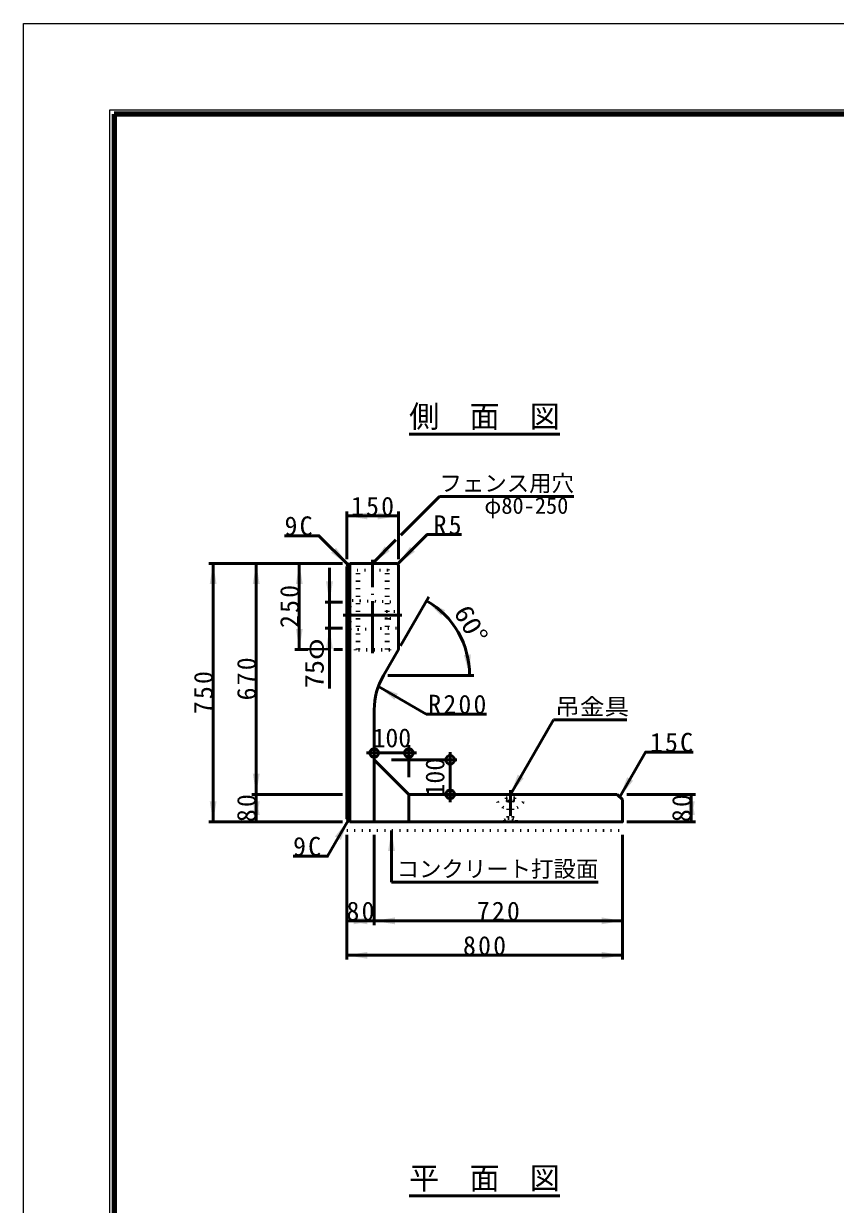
# Model space of a CAD drawing. Units: millimetres, scale not verified, with parts at other scales. Extents: x -2102 to 2102, y -1485 to 1485.
# Drawn here: x -2102 to -1160, y 115 to 1485 of the extents above; entities that cross this region are included whole.
import ezdxf
from ezdxf.enums import TextEntityAlignment as Align

# ---------------------------------------------------------------- set-up
doc = ezdxf.new("R2010")
doc.units = ezdxf.units.MM
doc.header["$LTSCALE"] = 5
doc.linetypes.add('DOTTED', pattern=[1.75, 0.25, -1.5])
doc.linetypes.add('LONG_DASHED_DOTTED', pattern=[15.25, 12, -1.5, 0.25, -1.5])
doc.layers.add('0-0_V-nasSTD', color=7, linetype='Continuous', lineweight=50)
doc.styles.add('ＭＳ ゴシック', font='')
doc.styles.get('ＭＳ ゴシック').set_extended_font_data('MS Gothic')

msp = doc.modelspace()

# ---------------------------------------------------------------- linework, layer by layer
at = {"layer": '0-0_V-nasSTD', "lineweight": 100}
msp.add_line((-1997.5, 1380), (-1997.5, -1380), dxfattribs=at)
at = {"layer": '0-0_V-nasSTD'}
for p, q in [((-1655.008, 1008.689), (-1480.008, 1008.689)), ((-1664.679, 891.518), (-1619.726, 936.471)), ((-1619.726, 936.471), (-1463.726, 936.471)), ((-1727.508, 918.689), (-1727.508, 863.689)), ((-1667.508, 918.689), (-1667.508, 863.689)), ((-1667.508, 913.689), (-1727.508, 913.689)), ((-1670.336, 885.861), (-1697.508, 858.689)), ((-1732.508, 858.689), (-1887.508, 858.689)), ((-1882.508, 858.689), (-1882.508, 558.689)), ((-1832.508, 858.689), (-1832.508, 590.689)), ((-1782.508, 858.689), (-1782.508, 758.689)), ((-1747.508, 853.689), (-1747.508, 813.689)), ((-1723.908, 858.689), (-1727.508, 855.089)), ((-1727.508, 855.089), (-1727.508, 562.289)), ((-1669.508, 858.689), (-1723.908, 858.689)), ((-1723.908, 858.689), (-1723.908, 558.689)), ((-1752.508, 813.689), (-1732.508, 813.689)), ((-1747.508, 813.689), (-1747.508, 783.689)), ((-1632.29, 819.688), (-1664.99, 763.05)), ((-1752.508, 783.689), (-1732.508, 783.689)), ((-1747.508, 783.689), (-1747.508, 713.689)), ((-1772.508, 758.689), (-1787.508, 758.689)), ((-1742.508, 758.689), (-1732.508, 758.689)), ((-1679.79, 728.756), (-1579.79, 728.756)), ((-1690.77, 715.878), (-1635.344, 683.878)), ((-1695.508, 688.756), (-1695.508, 558.689)), ((-1635.344, 683.878), (-1565.344, 683.878)), ((-1537.508, 590.689), (-1487.508, 677.292)), ((-1487.508, 677.292), (-1402.508, 677.292)), ((-1655.508, 647.689), (-1655.508, 610.689)), ((-1646.508, 638.689), (-1704.508, 638.689)), ((-1695.508, 630.689), (-1655.508, 590.689)), ((-1675.508, 630.689), (-1599.508, 630.689)), ((-1607.508, 639.689), (-1607.508, 581.689)), ((-1732.508, 590.689), (-1837.508, 590.689)), ((-1832.508, 590.689), (-1832.508, 558.689)), ((-1655.508, 590.689), (-1413.508, 590.689)), ((-1655.508, 558.689), (-1655.508, 590.689)), ((-1413.508, 590.689), (-1407.508, 584.689)), ((-1322.508, 590.689), (-1402.508, 590.689)), ((-1327.508, 590.689), (-1327.508, 558.689)), ((-1727.508, 562.289), (-1723.908, 558.689)), ((-1732.508, 558.689), (-1887.508, 558.689)), ((-1675.508, 488.889), (-1675.508, 548.889)), ((-1322.508, 558.689), (-1402.508, 558.689)), ((-1727.508, 398.889), (-1727.508, 543.889)), ((-1695.508, 438.889), (-1695.508, 543.889)), ((-1407.508, 398.889), (-1407.508, 543.889)), ((-1675.508, 488.889), (-1435.508, 488.889)), ((-1407.508, 403.889), (-1727.508, 403.889)), ((-1655.008, 124.889), (-1480.008, 124.889))]:
    msp.add_line(p, q, dxfattribs=at)
at = {"layer": '0-0_V-nasSTD', "linetype": 'DOTTED'}
for p, q in [((-1718.508, 858.689), (-1715.508, 850.689)), ((-1715.508, 758.689), (-1715.508, 850.689)), ((-1679.508, 850.689), (-1715.508, 850.689)), ((-1713.508, 758.689), (-1713.508, 850.689)), ((-1681.508, 758.689), (-1681.508, 850.689)), ((-1679.508, 850.689), (-1676.508, 858.689)), ((-1679.508, 758.689), (-1679.508, 850.689)), ((-1667.508, 813.689), (-1723.508, 815.689)), ((-1681.508, 794.689), (-1681.508, 802.689)), ((-1681.508, 802.689), (-1667.508, 802.689)), ((-1667.508, 794.689), (-1681.508, 794.689)), ((-1723.508, 781.689), (-1727.508, 778.089)), ((-1677.508, 758.689), (-1717.508, 758.689)), ((-1717.508, 757.889), (-1717.508, 758.689)), ((-1677.508, 757.889), (-1717.508, 757.889)), ((-1677.508, 757.889), (-1677.508, 758.689)), ((-1542.508, 586.689), (-1532.508, 586.689)), ((-1542.508, 586.689), (-1542.508, 583.889)), ((-1542.508, 583.889), (-1540.308, 582.689)), ((-1542.508, 583.889), (-1532.508, 583.889)), ((-1540.308, 582.689), (-1540.308, 562.689)), ((-1540.308, 582.689), (-1534.708, 582.689)), ((-1534.708, 582.689), (-1532.508, 583.889)), ((-1534.708, 582.689), (-1534.708, 562.689)), ((-1532.508, 586.689), (-1532.508, 583.889)), ((-1544.508, 560.689), (-1540.308, 562.689)), ((-1540.308, 562.689), (-1534.708, 562.689)), ((-1534.708, 562.689), (-1530.508, 560.689)), ((-1727.508, 548.889), (-1407.508, 548.889)), ((-1544.508, 560.689), (-1544.508, 559.489)), ((-1544.508, 560.689), (-1530.508, 560.689)), ((-1544.508, 559.489), (-1530.508, 559.489)), ((-1530.508, 560.689), (-1530.508, 559.489))]:
    msp.add_line(p, q, dxfattribs=at)
at = {"layer": '0-0_V-nasSTD', "linetype": 'LONG_DASHED_DOTTED'}
for p, q in [((-1697.508, 754.689), (-1697.508, 862.689)), ((-1731.508, 798.689), (-1663.508, 798.689)), ((-1685.508, 798.689), (-1663.508, 798.689)), ((-1537.508, 595.689), (-1537.508, 565.689))]:
    msp.add_line(p, q, dxfattribs=at)
at = {"layer": '0-0_V-nasSTD', "lineweight": 18}
for points in [[(-2102.5, -1485), (-2102.5, 1485), (2102.5, 1485), (2102.5, -1485)], [(-2002.5, -1385), (-2002.5, 1385), (2002.5, 1385), (2002.5, -1385)]]:
    msp.add_lwpolyline(points, close=True, dxfattribs=at)
at = {"layer": '0-0_V-nasSTD', "lineweight": 100}
msp.add_lwpolyline([(1997.5, -1380), (1997.5, 1380), (-1997.5, 1380)], dxfattribs=at)
at = {"layer": '0-0_V-nasSTD'}
for points in [[(-1725.708, 856.889), (-1759.649, 890.83), (-1799.649, 890.83)], [(-1668.093, 858.103), (-1634.152, 892.044), (-1594.152, 892.044)], [(-1667.508, 856.689), (-1667.508, 758.689), (-1684.79, 728.756)], [(-1410.508, 587.689), (-1380.508, 639.651), (-1325.508, 639.651)], [(-1723.908, 558.689), (-1407.508, 558.689), (-1407.508, 584.689)], [(-1725.708, 560.489), (-1749.708, 518.92), (-1789.708, 518.92)], [(-1407.508, 443.889), (-1695.508, 443.889), (-1727.508, 443.889)]]:
    msp.add_lwpolyline(points, dxfattribs=at)
at = {"layer": '0-0_V-nasSTD', "linetype": 'DOTTED'}
for points in [[(-1723.508, 781.689), (-1723.508, 815.689), (-1727.508, 819.289)], [(-1723.508, 781.689), (-1667.508, 783.689), (-1667.508, 813.689)]]:
    msp.add_lwpolyline(points, dxfattribs=at)
at = {"layer": '0-0_V-nasSTD'}
for centre in [(-1695.508, 638.689), (-1655.508, 638.689), (-1607.508, 630.689), (-1607.508, 590.689)]:
    msp.add_circle(centre, 5, dxfattribs=at)
for centre, radius, start, end in [((-1669.508, 856.689), 2, 0, 90), ((-1684.79, 728.756), 100, 0, 60), ((-1615.508, 688.756), 80, 150, 180)]:
    msp.add_arc(centre, radius, start, end, dxfattribs=at)
at = {"layer": '0-0_V-nasSTD', "linetype": 'DOTTED'}
msp.add_arc((-1537.508, 590.689), 17.2, 180, 0, dxfattribs=at)
at = {"layer": '0-0_V-nasSTD'}
for points in [[(-1727.508, 913.689), (-1703.508, 913.689), (-1703.508, 917.689)], [(-1727.508, 913.689), (-1703.508, 909.689), (-1703.508, 913.689)], [(-1691.508, 913.689), (-1691.508, 917.689), (-1667.508, 913.689)], [(-1691.508, 909.689), (-1691.508, 913.689), (-1667.508, 913.689)], [(-1697.508, 858.689), (-1683.365, 878.488), (-1680.537, 875.66)], [(-1668.093, 858.103), (-1653.951, 877.902), (-1651.123, 875.074)], [(-1745.507, 871.031), (-1742.678, 873.86), (-1725.708, 856.889)], [(-1742.678, 873.86), (-1739.85, 876.688), (-1725.708, 856.889)], [(-1697.508, 858.689), (-1680.537, 875.66), (-1677.709, 872.831)], [(-1668.093, 858.103), (-1651.123, 875.074), (-1648.294, 872.245)], [(-1886.508, 834.689), (-1882.508, 834.689), (-1882.508, 858.689)], [(-1882.508, 834.689), (-1882.508, 858.689), (-1878.508, 834.689)], [(-1836.508, 834.689), (-1832.508, 834.689), (-1832.508, 858.689)], [(-1832.508, 834.689), (-1832.508, 858.689), (-1828.508, 834.689)], [(-1786.508, 834.689), (-1782.508, 834.689), (-1782.508, 858.689)], [(-1782.508, 834.689), (-1782.508, 858.689), (-1778.508, 834.689)], [(-1751.508, 837.689), (-1747.508, 813.689), (-1747.508, 837.689)], [(-1747.508, 813.689), (-1747.508, 837.689), (-1743.508, 837.689)], [(-1634.79, 815.358), (-1617.886, 797.858), (-1615.505, 801.072)], [(-1634.79, 815.358), (-1615.505, 801.072), (-1613.124, 804.286)], [(-1786.508, 782.689), (-1782.508, 758.689), (-1782.508, 782.689)], [(-1782.508, 758.689), (-1782.508, 782.689), (-1778.508, 782.689)], [(-1751.508, 759.689), (-1747.508, 759.689), (-1747.508, 783.689)], [(-1747.508, 759.689), (-1747.508, 783.689), (-1743.508, 759.689)], [(-1591.493, 752.145), (-1587.519, 752.6), (-1584.79, 728.756)], [(-1587.519, 752.6), (-1584.79, 728.756), (-1583.545, 753.055)], [(-1690.77, 715.878), (-1671.985, 700.414), (-1669.985, 703.878)], [(-1690.77, 715.878), (-1669.985, 703.878), (-1667.985, 707.342)], [(-1836.508, 614.689), (-1832.508, 590.689), (-1832.508, 614.689)], [(-1832.508, 590.689), (-1832.508, 614.689), (-1828.508, 614.689)], [(-1537.508, 590.689), (-1528.972, 613.474), (-1525.508, 611.474)], [(-1537.508, 590.689), (-1525.508, 611.474), (-1522.043, 609.474)], [(-1410.508, 587.689), (-1401.972, 610.474), (-1398.508, 608.474)], [(-1410.508, 587.689), (-1398.508, 608.474), (-1395.043, 606.474)], [(-1836.508, 566.689), (-1832.508, 566.689), (-1832.508, 590.689)], [(-1832.508, 566.689), (-1832.508, 590.689), (-1828.508, 566.689)], [(-1331.508, 566.689), (-1327.508, 566.689), (-1327.508, 590.689)], [(-1327.508, 566.689), (-1327.508, 590.689), (-1323.508, 566.689)], [(-1886.508, 582.689), (-1882.508, 558.689), (-1882.508, 582.689)], [(-1882.508, 558.689), (-1882.508, 582.689), (-1878.508, 582.689)], [(-1836.508, 582.689), (-1832.508, 558.689), (-1832.508, 582.689)], [(-1832.508, 558.689), (-1832.508, 582.689), (-1828.508, 582.689)], [(-1331.508, 582.689), (-1327.508, 558.689), (-1327.508, 582.689)], [(-1327.508, 558.689), (-1327.508, 582.689), (-1323.508, 582.689)], [(-1741.172, 541.704), (-1737.708, 539.704), (-1725.708, 560.489)], [(-1737.708, 539.704), (-1734.243, 537.704), (-1725.708, 560.489)], [(-1679.508, 524.889), (-1675.508, 524.889), (-1675.508, 548.889)], [(-1675.508, 524.889), (-1675.508, 548.889), (-1671.508, 524.889)], [(-1727.508, 443.889), (-1703.508, 443.889), (-1703.508, 447.889)], [(-1727.508, 443.889), (-1703.508, 439.889), (-1703.508, 443.889)], [(-1719.508, 443.889), (-1719.508, 447.889), (-1695.508, 443.889)], [(-1719.508, 439.889), (-1719.508, 443.889), (-1695.508, 443.889)], [(-1695.508, 443.889), (-1671.508, 443.889), (-1671.508, 447.889)], [(-1695.508, 443.889), (-1671.508, 439.889), (-1671.508, 443.889)], [(-1431.508, 443.889), (-1431.508, 447.889), (-1407.508, 443.889)], [(-1431.508, 439.889), (-1431.508, 443.889), (-1407.508, 443.889)], [(-1727.508, 403.889), (-1703.508, 403.889), (-1703.508, 407.889)], [(-1727.508, 403.889), (-1703.508, 399.889), (-1703.508, 403.889)], [(-1431.508, 403.889), (-1431.508, 407.889), (-1407.508, 403.889)], [(-1431.508, 399.889), (-1431.508, 403.889), (-1407.508, 403.889)]]:
    msp.add_solid(points, dxfattribs=at)

# ---------------------------------------------------------------- texts
at = {"layer": '0-0_V-nasSTD', "style": 'ＭＳ ゴシック'}
for s, height, p in [('側\u3000面\u3000図', 25.66, (-1655.008, 1008.689)), ('フェンス用穴', 19.06, (-1619.726, 936.471)), ('φ80-250', 19.06, (-1567.726, 910.471)), ('100', 21.99, (-1697.508, 638.689)), ('コンクリート打設面', 19.06, (-1669.479, 488.889)), ('平\u3000面\u3000図', 25.66, (-1655.008, 124.889))]:
    msp.add_text(s, height=height, dxfattribs=at).set_placement(p, align=Align.BOTTOM_LEFT)
at = {"layer": '0-0_V-nasSTD', "style": 'ＭＳ ゴシック', "width": 1.1}
for s, rotation, p in [('60°', 300, (-1609.687, 798.674)), ('75φ', 90, (-1747.508, 713.689))]:
    msp.add_text(s, height=21.99, rotation=rotation, dxfattribs=at).set_placement(p, align=Align.BOTTOM_LEFT)
msp.add_text('吊金具', height=19.06, dxfattribs=at).set_placement((-1485.508, 677.292), align=Align.BOTTOM_LEFT)
at = {"layer": '0-0_V-nasSTD', "style": 'ＭＳ ゴシック'}
msp.add_text('100', height=21.99, rotation=90, dxfattribs=at).set_placement((-1607.508, 588.189), align=Align.BOTTOM_LEFT)
at = {"layer": '0-0_V-nasSTD', "char_height": 21.99, "attachment_point": 7, "style": 'ＭＳ ゴシック'}
for s, insert in [('\\T1.17;150', (-1722.508, 913.689)), ('\\T1.17;9C', (-1799.649, 890.83)), ('\\T1.17;R5', (-1626.652, 892.044)), ('\\T1.17;R200', (-1632.844, 683.878)), ('\\T1.17;15C', (-1375.508, 639.651)), ('\\T1.17;9C', (-1789.708, 518.92)), ('\\T1.17;80', (-1727.758, 443.889)), ('\\T1.17;720', (-1576.508, 443.889)), ('\\T1.17;800', (-1592.508, 403.889))]:
    msp.add_mtext(s, dxfattribs=dict(at, insert=insert))
at = {"layer": '0-0_V-nasSTD', "char_height": 21.99, "attachment_point": 7, "rotation": 90, "style": 'ＭＳ ゴシック'}
for s, insert in [('\\T1.17;250', (-1782.508, 783.689)), ('\\T1.17;670', (-1832.508, 699.689)), ('\\T1.17;750', (-1882.508, 683.689)), ('\\T1.17;80', (-1832.508, 558.439)), ('\\T1.17;80', (-1327.508, 558.439))]:
    msp.add_mtext(s, dxfattribs=dict(at, insert=insert))

doc.saveas('drawing.dxf')
